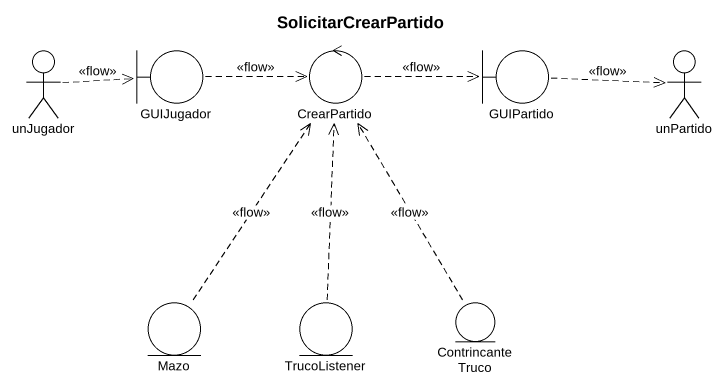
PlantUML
@startuml
title SolicitarCrearPartido
actor unJugador
boundary GUIJugador
control CrearPartido
boundary GUIPartido
actor unPartido
entity Mazo
entity TrucoListener
entity ContrincanteTruco
unJugador .right.> GUIJugador : <<flow>>
GUIJugador .right.> CrearPartido : <<flow>>
CrearPartido .right.> GUIPartido : <<flow>>
GUIPartido .right.> unPartido : <<flow>>
Mazo .up.> CrearPartido : <<flow>>
TrucoListener .up.> CrearPartido : <<flow>>
ContrincanteTruco .up.> CrearPartido : <<flow>>
@enduml
